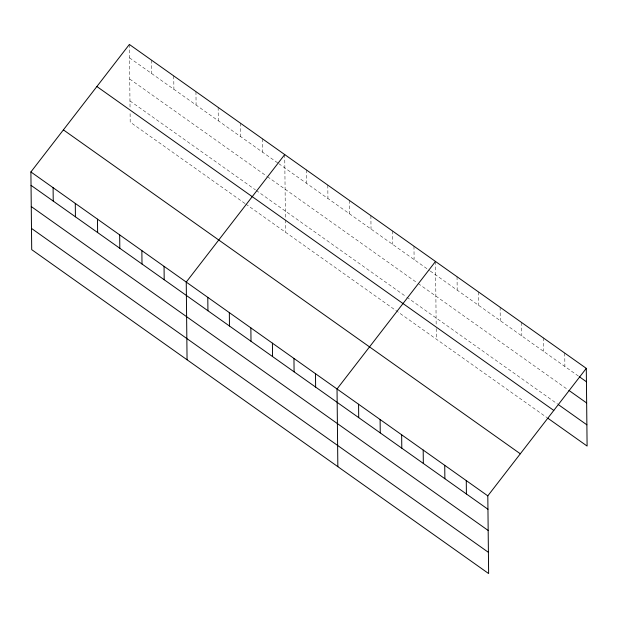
<?xml version="1.0" encoding="UTF-8"?>
<svg xmlns="http://www.w3.org/2000/svg" width="618" height="618" viewBox="0 0 618 618"><rect width="100%" height="100%" fill="white"/><g stroke="black" fill="none" stroke-linecap="round" stroke-linejoin="round"><path stroke-width="0.46" stroke-dasharray="3.09 2.32" d="M129.517 57.837L277.976 163.09M278.741 163.631L429.495 270.499M430.259 271.047L578.734 376.3M129.734 79.058L266.721 176.169M267.486 176.709L417.405 282.99M418.177 283.538L567.417 389.34M129.965 100.919L255.473 189.888M256.238 190.437L406.096 296.671M406.86 297.219L557.645 404.11M244.975 203.515L130.189 122.132L130.089 112.414M245.748 204.056L547.1 417.691M564.744 353.094L564.883 366.482M543.207 337.822L543.346 351.217M521.669 322.55L521.808 335.945M500.124 307.277L500.263 320.672M478.587 292.013L478.726 305.408M457.042 276.74L457.189 290.136M435.505 261.468L436.169 325.014M436.208 328.552L436.316 339.158M413.967 246.196L414.106 259.591M392.422 230.931L392.569 244.326M370.885 215.659L371.024 229.054M349.348 200.386L349.487 213.782M327.803 185.122L327.942 198.509M306.265 169.85L306.404 183.245M284.728 154.577L285.392 218.123M285.408 219.892L285.539 232.268M262.534 138.841L262.673 152.237M240.34 123.113L240.479 136.508M218.146 107.377L218.285 120.773M195.952 91.649L196.091 105.037M173.758 75.914L173.897 89.309M151.564 60.178L151.704 73.573M129.371 44.45L130.043 107.988"/><path stroke-width="0.93" d="M586.289 368.359L487.811 495.868L488.629 573.55L31.711 249.641L30.9 171.951L129.371 44.45L586.289 368.359L587.1 446.049L547.865 418.239M284.728 154.577L186.25 282.078L187.061 359.769M435.505 261.468L337.034 388.969L337.845 466.66M579.506 376.849L586.428 381.754M568.954 390.429L586.652 402.975M558.417 404.651L586.876 424.836M96.879 86.52L553.79 410.437M63.399 129.873L520.31 453.79M30.9 171.951L487.811 495.868M31.039 185.346L487.95 509.255M31.263 206.559L488.174 530.476M31.495 228.421L488.405 552.337M466.273 480.595L466.412 493.991M444.728 465.323L444.875 478.718M423.191 450.051L423.33 463.446M401.654 434.786L401.793 448.174M380.109 419.514L380.255 432.909M358.571 404.242L358.71 417.637M315.489 373.705L315.628 387.1M293.952 358.432L294.091 371.827M272.414 343.16L272.553 356.555M250.869 327.888L251.008 341.283M229.332 312.623L229.471 326.018M207.787 297.351L207.934 310.746M164.056 266.35L164.195 279.745M141.862 250.614L142.001 264.01M119.668 234.879L119.815 248.274M97.482 219.151L97.621 232.546M75.288 203.415L75.427 216.81M53.094 187.679L53.233 201.074"/></g></svg>
